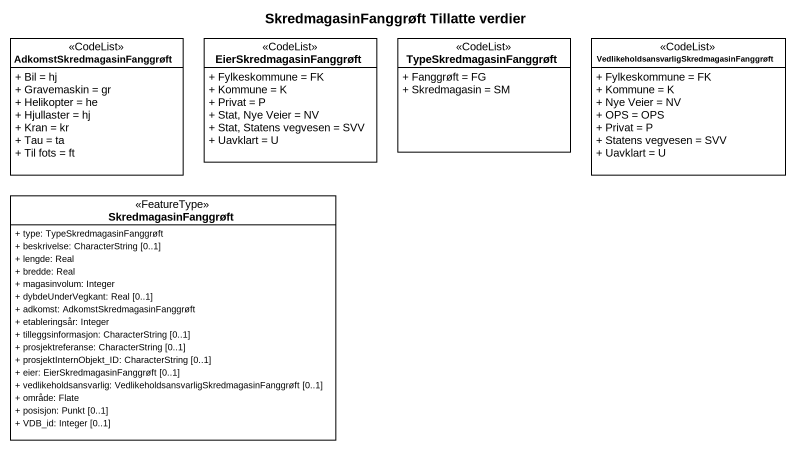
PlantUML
@startuml
title SkredmagasinFanggrøft Tillatte verdier
hide circle
hide empty members
skinparam classAttributeIconSize 0
class AdkomstSkredmagasinFanggrøft <<CodeList>> {
  + Bil = hj
  + Gravemaskin = gr
  + Helikopter = he
  + Hjullaster = hj
  + Kran = kr
  + Tau = ta
  + Til fots = ft
}
class EierSkredmagasinFanggrøft <<CodeList>> {
  + Fylkeskommune = FK
  + Kommune = K
  + Privat = P
  + Stat, Nye Veier = NV
  + Stat, Statens vegvesen = SVV
  + Uavklart = U
}
class TypeSkredmagasinFanggrøft <<CodeList>> {
  + Fanggrøft = FG
  + Skredmagasin = SM
}
class "VedlikeholdsansvarligSkredmagasinFanggrøft" as VedlikeholdsansvarligSkredma <<CodeList>> {
  + Fylkeskommune = FK
  + Kommune = K
  + Nye Veier = NV
  + OPS = OPS
  + Privat = P
  + Statens vegvesen = SVV
  + Uavklart = U
}
class SkredmagasinFanggrøft <<FeatureType>> {
  + type: TypeSkredmagasinFanggrøft
  + beskrivelse: CharacterString [0..1]
  + lengde: Real
  + bredde: Real
  + magasinvolum: Integer
  + dybdeUnderVegkant: Real [0..1]
  + adkomst: AdkomstSkredmagasinFanggrøft
  + etableringsår: Integer
  + tilleggsinformasjon: CharacterString [0..1]
  + prosjektreferanse: CharacterString [0..1]
  + prosjektInternObjekt_ID: CharacterString [0..1]
  + eier: EierSkredmagasinFanggrøft [0..1]
  + vedlikeholdsansvarlig: VedlikeholdsansvarligSkredmagasinFanggrøft [0..1]
  + område: Flate
  + posisjon: Punkt [0..1]
  + VDB_id: Integer [0..1]
}
@enduml
